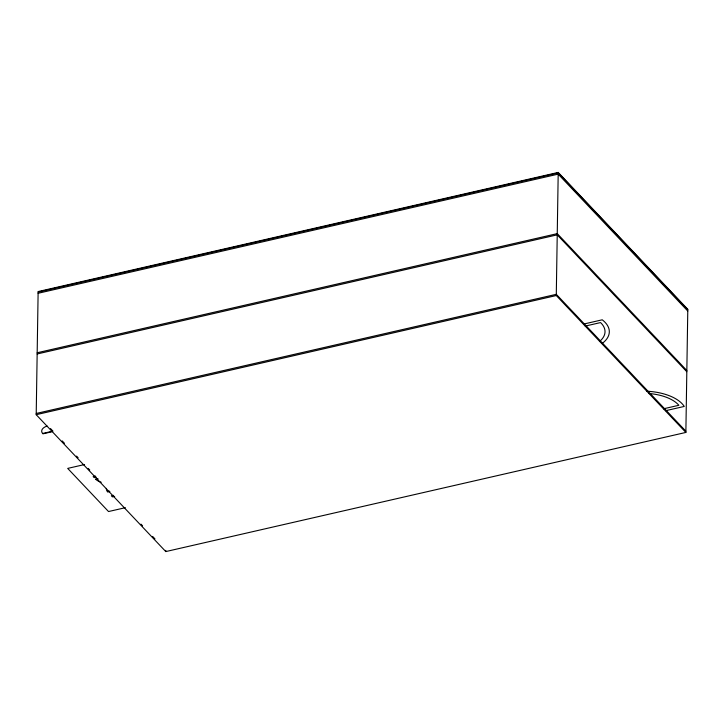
<?xml version="1.0" encoding="UTF-8"?>
<svg xmlns="http://www.w3.org/2000/svg" width="724" height="724" viewBox="0 0 724 724"><rect width="100%" height="100%" fill="white"/><g stroke="black" fill="none" stroke-linecap="round" stroke-linejoin="round"><path stroke-width="1.09" d="M36.2 414.689L38.137 291.564L558.213 172.421L687.8 309.311L685.863 432.436L165.787 551.579L36.2 414.689L556.276 295.537L685.863 432.436M165.787 551.579L165.805 550.367M556.276 295.537L558.213 172.421M38.128 292.071L558.204 172.918L687.791 309.818M38.11 293.283L558.186 174.131L687.773 311.03M37.168 352.769L557.254 233.626L686.841 370.516M37.15 353.982L557.236 234.838L686.823 371.729M36.218 413.476L556.294 294.324L685.881 431.223M42.553 433.495L52.78 431.151M52.092 431.739L42.897 433.848A12.471 6.254 0.9 0 1 47.123 426.02M583.761 324.044L602.25 319.809A42.644 21.385 0.9 0 1 602.992 342.814M585.218 326.09L600.567 322.578A38.354 19.24 0.9 0 1 599.445 341.556M84.563 464.536L67.694 468.401L108.528 511.542L125.397 507.678M95.441 476.039L93.161 476.564L94.174 477.632L96.283 477.152M97.713 478.664L95.604 479.143A14.037 7.041 0.9 0 0 101.224 482.256M95.948 479.505L98.057 479.016M107.414 491.623L109.523 491.144M109.867 491.496L107.758 491.976A14.037 7.041 0.9 0 1 106.41 488.383M113.424 495.343L111.387 495.813L112.392 496.881L114.682 496.356M663.51 408.798L678.859 405.286A38.354 19.24 0.9 0 0 648.604 393.485M665.763 410.671L684.252 406.436A42.644 21.385 0.9 0 0 646.794 391.213M50.517 428.572L52.843 431.033M62.192 440.907L64.463 443.305M76.572 456.102L78.12 457.74M88.21 468.392L89.758 470.03M140.972 524.14L142.565 525.814M152.637 536.457L154.963 538.909"/></g></svg>
